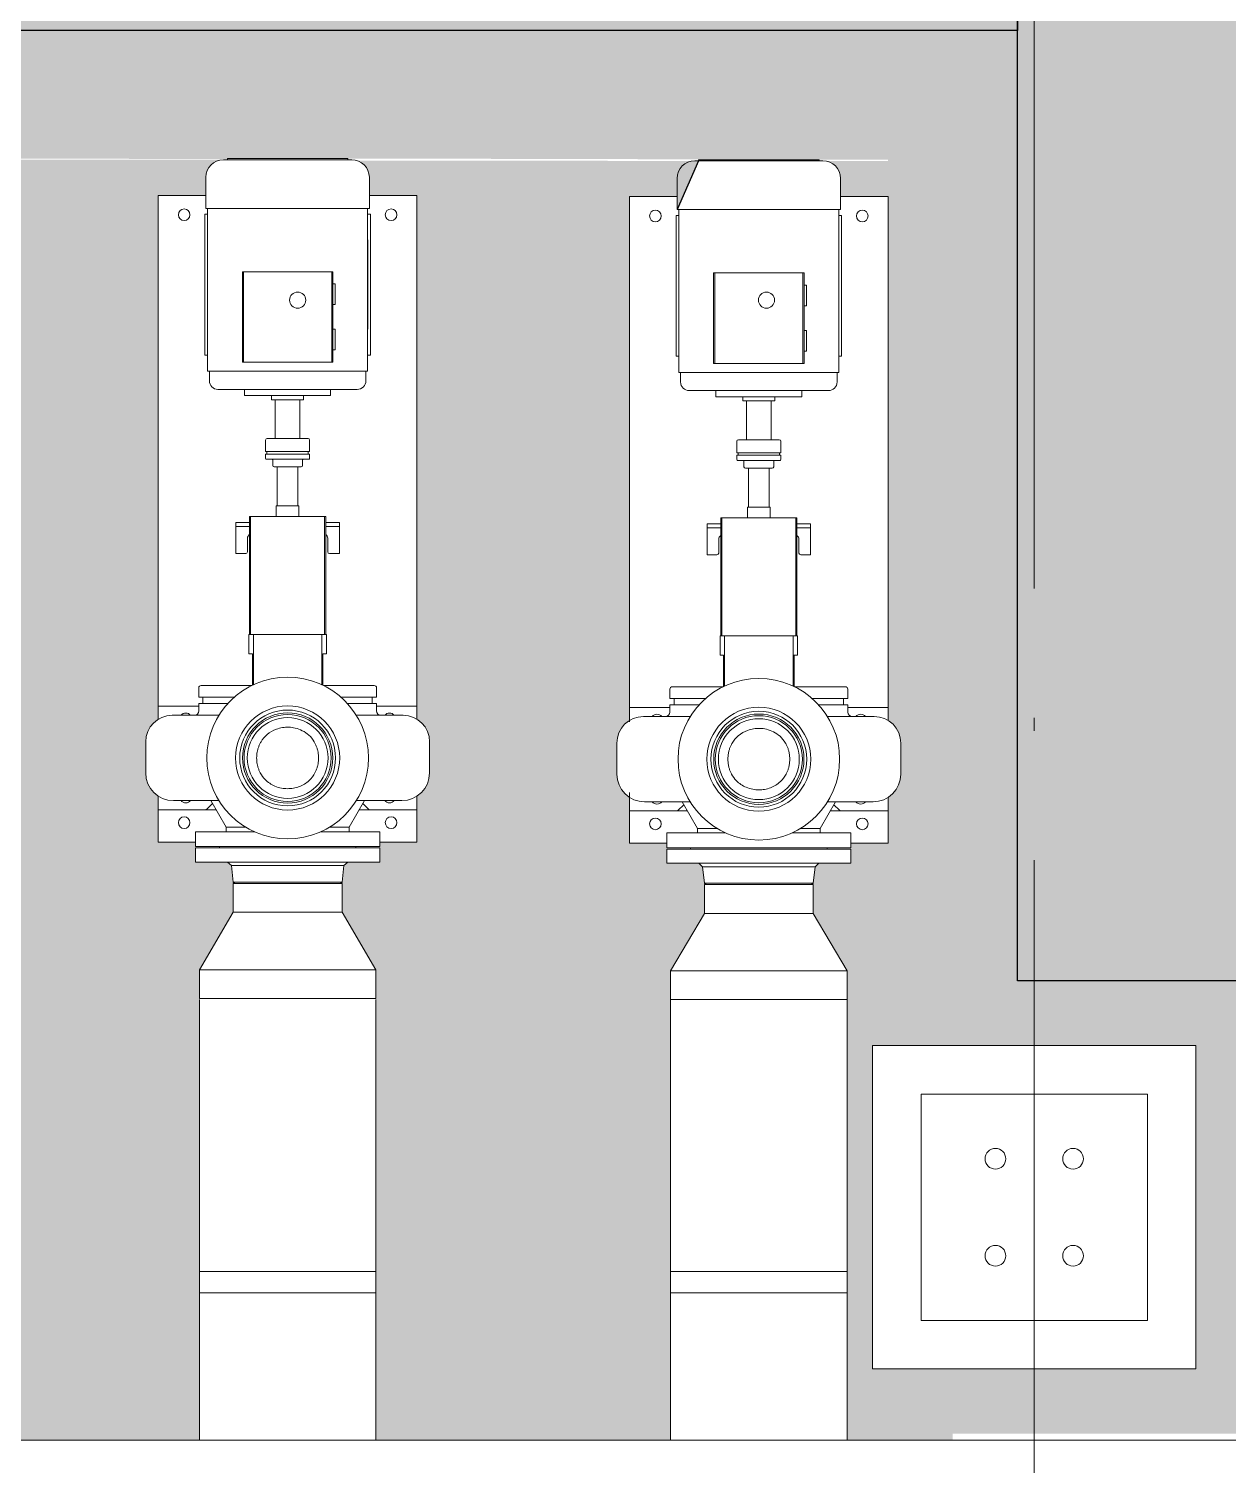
# Model space of a CAD drawing. Extents: x -965262 to 1142518, y -357520 to 71675.
# Drawn here: x -855621 to -853766, y -102388 to -100166 of the extents above; entities that cross this region are included whole.
import ezdxf

# ---------------------------------------------------------------- set-up
doc = ezdxf.new("R2010")
doc.units = 0
doc.header["$LTSCALE"] = 10
doc.linetypes.add('DOTE', pattern=[2.42, 2, -0.2, 0.02, -0.2])
doc.layers.get('0').update_dxf_attribs({"linetype": 'CONTINUOUS', "lineweight": 30})
doc.layers.add('DOTE', color=7, linetype='DOTE', lineweight=9)
doc.layers.add('Оборудование', color=7, linetype='CONTINUOUS', lineweight=30)

msp = doc.modelspace()

# ---------------------------------------------------------------- hatches: boundary and pattern name
at = {"lineweight": 30, "true_color": 0xed450c}
h = msp.add_hatch(color=20, dxfattribs=at)
h.dxf.hatch_style = 1
h.paths.add_polyline_path([(-853716.2, -101638.9), (-854066.2, -101638.9), (-854066.2, -101738.9), (-853816.2, -101738.9), (-853816.2, -102238.9), (-853816.2, -102338.9), (-853716.2, -102338.9)], flags=17)
h.paths.add_polyline_path([(-853816.2, -102238.9), (-854066.2, -102238.9), (-854066.2, -102338.9), (-853816.2, -102338.9)], flags=16)
h.paths.add_polyline_path([(-854066.2, -90178.9), (-857076.2, -90178.9), (-857076.2, -92788.9), (-856976.2, -92788.9), (-856976.2, -90278.9), (-854066.2, -90278.9)])
h.paths.add_polyline_path([(-853716.2, -95638.9), (-854066.2, -95638.9), (-854066.2, -95738.9), (-853816.2, -95738.9), (-853816.2, -96238.9), (-854066.2, -96238.9), (-854066.2, -96338.9), (-853716.2, -96338.9)], flags=17)
h.paths.add_polyline_path([(-854066.2, -95638.9), (-854416.2, -95638.9), (-854416.2, -96338.9), (-854066.2, -96338.9), (-854066.2, -96238.9), (-854316.2, -96238.9), (-854316.2, -95738.9), (-854066.2, -95738.9)])
h.paths.add_polyline_path([(-851186.2, -102338.9), (-851186.2, -103998.9), (-851086.2, -103998.9), (-851086.2, -102238.9), (-851356.2, -102238.9), (-851356.2, -101738.9), (-851086.2, -101738.9), (-851086.2, -96238.9), (-851356.2, -96238.9), (-851356.2, -95738.9), (-851086.2, -95738.9), (-851086.2, -90178.9), (-854066.2, -90178.9), (-854066.2, -90278.9), (-851186.2, -90278.9), (-851186.2, -95638.9), (-851456.2, -95638.9), (-851456.2, -96338.9), (-851186.2, -96338.9), (-851186.2, -101638.9), (-851456.2, -101638.9), (-851456.2, -102338.9)])
h.paths.add_polyline_path([(-854192.1, -101638.9), (-854192.1, -101738.9), (-854066.2, -101738.9), (-854066.2, -101638.9)])
h.paths.add_polyline_path([(-854192.1, -102238.9), (-854192.1, -102338.9), (-854066.2, -102338.9), (-854066.2, -102238.9)])
at = {"lineweight": 30, "true_color": 0x1b8828}
h = msp.add_hatch(color=106, dxfattribs=at)
h.dxf.hatch_style = 1
h.paths.add_polyline_path([(-851186.2, -96338.9), (-854092.1, -96338.9), (-854092.1, -101638.9), (-851186.2, -101638.9)])
h.paths.add_polyline_path([(-851456.2, -101638.9), (-853716.2, -101638.9), (-853716.2, -102338.9), (-851456.2, -102338.9)])
h.paths.add_polyline_path([(-851186.2, -102348.9), (-852026.2, -102348.9), (-852026.2, -103998.9), (-851186.2, -103998.9)])
h.paths.add_polyline_path([(-854092.1, -99946.8), (-854416.2, -99946.8), (-856976.2, -99946.8), (-856976.2, -100169), (-854092.1, -100169)])
h.paths.add_polyline_path([(-854416.2, -96338.9), (-854416.2, -95803.6), (-854702.3, -95803.6), (-854702.3, -99946.8), (-854416.2, -99946.8)])
h.paths.add_polyline_path([(-854092.1, -96338.9), (-854416.2, -96338.9), (-854416.2, -99946.8), (-854092.1, -99946.8)])
h.paths.add_polyline_path([(-854416.2, -95638.9), (-856676.2, -95638.9), (-856676.2, -95803.6), (-854416.2, -95803.6)])
h.paths.add_polyline_path([(-851456.2, -95638.9), (-853716.2, -95638.9), (-853716.2, -96338.9), (-851456.2, -96338.9)])
h.paths.add_polyline_path([(-851359.8, -95044.8), (-853459.8, -95044.8), (-853459.8, -95638.9), (-851456.2, -95638.9), (-851359.8, -95638.9)])
h.paths.add_polyline_path([(-851186.2, -90278.9), (-851359.8, -90278.9), (-851359.8, -95638.9), (-851186.2, -95638.9)])
at = {"lineweight": 30, "true_color": 0xed450c}
h = msp.add_hatch(color=20, dxfattribs=at)
h.dxf.hatch_style = 1
h.paths.add_polyline_path([(-854092.1, -100169), (-856787.3, -100169), (-856787.3, -100269), (-854192.1, -100269), (-854192.1, -101638.9), (-854092.1, -101638.9)])
at = {"lineweight": 30, "true_color": 0x1b8828}
h = msp.add_hatch(color=106, dxfattribs=at)
h.dxf.hatch_style = 1
h.paths.add_polyline_path([(-854192.1, -100269), (-856787.3, -100269), (-856787.3, -100369), (-856042.6, -100369), (-856042.6, -100367.1), (-855949.5, -100367.1), (-855856.4, -100367.1), (-855313.9, -100367.8), (-855313.9, -100367.1), (-855220.8, -100367.1), (-855127.7, -100367.1), (-854292.1, -100369), (-854292.1, -101236, -0.26035), (-854272.6, -101271), (-854272.6, -101319.1, -0.253713), (-854292.1, -101355), (-854292.1, -101638.9), (-854192.1, -101638.9)])
h.paths.add_polyline_path([(-856787.3, -100269), (-856976.2, -100269), (-856976.2, -100369), (-856787.3, -100369)])
h = msp.add_hatch(color=106, dxfattribs=at)
h.dxf.hatch_style = 1
h.paths.add_polyline_path([(-856149.5, -100424.1), (-856075.8, -100424.1), (-856075.8, -100396.1, -0.414215), (-856048.6, -100369), (-856787.3, -100369), (-856787.3, -101638.9), (-856676.2, -101638.9), (-856676.2, -102338.9), (-856976.2, -102338.9), (-856976.2, -102348.9), (-856086, -102348.9), (-856086, -102119.3), (-856086, -102119.3), (-856086, -102119.3), (-856086, -101665.9), (-856086, -101621.5), (-856033.6, -101532.6), (-856033.6, -101486.1), (-856036.4, -101460.6), (-856042.5, -101455.1), (-856092, -101455.1), (-856092, -101433.1), (-856092, -101424.1), (-856149.5, -101424.1), (-856149.5, -101374.1), (-856149.5, -101353.2, -0.253709), (-856169, -101317.2), (-856169, -101269.1, -0.260354), (-856149.5, -101234.2), (-856149.5, -101214.1)])
h.paths.add_polyline_path([(-856787.3, -100369), (-856976.2, -100369), (-856976.2, -101638.9), (-856787.3, -101638.9)], flags=17)
h.paths.add_polyline_path([(-855420.8, -100424.1), (-855347.1, -100424.1), (-855347.1, -100396.1, -0.414215), (-855320, -100369), (-855850.3, -100369, -0.414212), (-855823.1, -100396.1), (-855823.1, -100424.1), (-855749.5, -100424.1), (-855749.5, -101214.1), (-855749.5, -101234.2, -0.260354), (-855730, -101269.1), (-855730, -101317.2, -0.253709), (-855749.5, -101353.2), (-855749.5, -101374.1), (-855749.5, -101424.1), (-855807, -101424.1), (-855807, -101431.1), (-855807, -101455.1), (-855856.5, -101455.1), (-855862.6, -101460.6), (-855865.3, -101486.1), (-855865.3, -101532.6), (-855813, -101621.5), (-855813, -101665.9), (-855813, -102086.5), (-855813, -102119.3), (-855813, -102348.9), (-855357.3, -102348.9), (-855357.3, -102121.1), (-855357.3, -102121.1), (-855357.3, -102121.1), (-855357.3, -101667.8), (-855357.3, -101621.5), (-855304.9, -101532.6), (-855304.9, -101486.1), (-855307.7, -101460.6), (-855313.8, -101455.1), (-855363.3, -101455.1), (-855363.3, -101433.1), (-855363.3, -101424.1), (-855420.8, -101424.1), (-855420.8, -101374.1), (-855420.8, -101353.2, -0.253707), (-855440.3, -101317.2), (-855440.3, -101269.1, -0.260357), (-855420.8, -101234.2), (-855420.8, -101214.1)])
h = msp.add_hatch(color=106, dxfattribs=at)
h.dxf.hatch_style = 1
h.paths.add_polyline_path([(-854692.1, -100426), (-854618.5, -100426), (-854618.5, -100446), (-854585.2, -100370.8), (-854591.3, -100370.8), (-855113, -100370.4, -0.322155), (-855094.4, -100396.1), (-855094.4, -100424.1), (-855020.8, -100424.1), (-855020.8, -101214.1), (-855020.8, -101234.2, -0.260354), (-855001.3, -101269.1), (-855001.3, -101317.2, -0.253711), (-855020.8, -101353.2), (-855020.8, -101374.1), (-855020.8, -101424.1), (-855078.3, -101424.1), (-855078.3, -101431.1), (-855078.3, -101455.1), (-855127.8, -101455.1), (-855133.9, -101460.6), (-855136.6, -101486.1), (-855136.6, -101532.6), (-855084.3, -101621.5), (-855084.3, -101665.9), (-855084.3, -102088.4), (-855084.3, -102121.1), (-855084.3, -102348.9), (-854628.6, -102348.9), (-854628.6, -102121.1), (-854628.6, -102121.1), (-854628.6, -102121.1), (-854628.6, -101667.8), (-854628.6, -101623.3), (-854576.3, -101534.4), (-854576.3, -101487.9), (-854579, -101462.4), (-854585.1, -101457), (-854634.6, -101457), (-854634.6, -101435), (-854634.6, -101426), (-854692.1, -101426), (-854692.1, -101376), (-854692.1, -101355, -0.253707), (-854711.6, -101319.1), (-854711.6, -101271, -0.260354), (-854692.1, -101236), (-854692.1, -101216)])
h = msp.add_hatch(color=106, dxfattribs=at)
h.dxf.hatch_style = 1
h.paths.add_polyline_path([(-854292.1, -100370.8), (-854392.9, -100370.8, -0.414214), (-854365.8, -100397.9), (-854365.8, -100426), (-854292.1, -100426)])
h = msp.add_hatch(color=106, dxfattribs=at)
h.dxf.hatch_style = 1
h.paths.add_polyline_path([(-854292.1, -101426), (-854349.6, -101426), (-854349.6, -101457), (-854399.1, -101457), (-854405.2, -101462.4), (-854408, -101490), (-854408, -101534.4), (-854355.6, -101623.3), (-854355.6, -102348.9), (-854192.1, -102348.9), (-854192.1, -102238.9), (-854316.2, -102238.9), (-854316.2, -101738.9), (-854192.1, -101738.9), (-854192.1, -101638.9), (-854292.1, -101638.9)])

# ---------------------------------------------------------------- linework, layer by layer
at = {"color": 6, "lineweight": 30}
msp.add_line((-854585.2, -100370.8, -2902.6), (-854618.5, -100446, -2902.6), dxfattribs=at)
at = {"lineweight": 15}
for p, q in [((-854316.2, -101738.9, -1451.3), (-853816.2, -101738.9)), ((-854316.2, -101738.9, -1451.3), (-854316.2, -102238.9)), ((-853816.2, -101738.9), (-853816.2, -102238.9)), ((-854241.2, -102163.9, -1451.3), (-854241.2, -101813.9, -1451.3)), ((-854241.2, -101813.9, -1451.3), (-853891.2, -101813.9, -1451.3)), ((-853891.2, -101813.9, -1451.3), (-853891.2, -102163.9, -1451.3)), ((-853891.2, -102163.9, -1451.3), (-854241.2, -102163.9, -1451.3)), ((-854316.2, -102238.9), (-853816.2, -102238.9))]:
    msp.add_line(p, q, dxfattribs=at)
at = {"lineweight": 0, "extrusion": (0, 0, -1)}
msp.add_line((-857026.2, -102348.9, -1451.3), (-852026.2, -102348.9, -1451.3), dxfattribs=at)
at = {"color": 6, "lineweight": 30, "elevation": -2902.6}
for points in [[(-854092.1, -96338.9), (-851186.2, -96338.9), (-851186.2, -101638.9), (-854092.1, -101638.9)], [(-856976.2, -99946.8), (-854092.1, -99946.8), (-854092.1, -100169), (-856976.2, -100169)]]:
    msp.add_lwpolyline(points, close=True, dxfattribs=at)
at = {"lineweight": 15}
for centre in [(-854126.2, -101913.9, -1451.3), (-854006.2, -101913.9, -1451.3), (-854126.2, -102063.9, -1451.3), (-854006.2, -102063.9, -1451.3)]:
    msp.add_circle(centre, 16, dxfattribs=at)
at = {"layer": 'DOTE', "ltscale": 100, "extrusion": (0, -1, 0)}
msp.add_line((-854066.2, -89352.1, -1451.3), (-854066.2, -108434.5, -1451.3), dxfattribs=at)
at = {"layer": 'Оборудование', "linetype": 'Continuous', "lineweight": 0}
for p, q in [((-855220.8, -100369, -2902.6), (-855320, -100369, -2902.6)), ((-855220.8, -100367.1, -2902.6), (-855313.9, -100367.1, -2902.6)), ((-855313.9, -100367.1, -2902.6), (-855313.9, -100369, -2902.6)), ((-855127.7, -100367.1, -2902.6), (-855220.8, -100367.1, -2902.6)), ((-855121.6, -100369, -2902.6), (-855220.8, -100369, -2902.6)), ((-855127.7, -100367.1, -2902.6), (-855127.7, -100369, -2902.6)), ((-854492.1, -100370.8, -2902.6), (-854591.3, -100370.8, -2902.6)), ((-854492.1, -100369, -2902.6), (-854585.2, -100369, -2902.6)), ((-854585.2, -100369, -2902.6), (-854585.2, -100370.8, -2902.6)), ((-854399, -100369, -2902.6), (-854492.1, -100369, -2902.6)), ((-854392.9, -100370.8, -2902.6), (-854492.1, -100370.8, -2902.6)), ((-854399, -100369, -2902.6), (-854399, -100370.8, -2902.6)), ((-855347.1, -100396.1, -2902.6), (-855347.1, -100444.2, -2902.6)), ((-855094.4, -100396.1, -2902.6), (-855094.4, -100444.2, -2902.6)), ((-854618.5, -100397.9, -2902.6), (-854618.5, -100446, -2902.6)), ((-854365.8, -100397.9, -2902.6), (-854365.8, -100446, -2902.6)), ((-855420.8, -101214.1, -2902.6), (-855420.8, -100424.1, -2902.6)), ((-855347.1, -100424.1, -2902.6), (-855420.8, -100424.1, -2902.6)), ((-855020.8, -100424.1, -2902.6), (-855094.4, -100424.1, -2902.6)), ((-855020.8, -101214.1, -2902.6), (-855020.8, -100424.1, -2902.6)), ((-854692.1, -101216, -2902.6), (-854692.1, -100426, -2902.6)), ((-854618.5, -100426, -2902.6), (-854692.1, -100426, -2902.6)), ((-854292.1, -100426, -2902.6), (-854365.8, -100426, -2902.6)), ((-854292.1, -101216, -2902.6), (-854292.1, -100426, -2902.6)), ((-855220.8, -100444.2, -2902.6), (-855347.1, -100444.2, -2902.6)), ((-855344.5, -100444.2, -2902.6), (-855344.5, -100696.1, -2902.6)), ((-855094.4, -100444.2, -2902.6), (-855220.8, -100444.2, -2902.6)), ((-855097.1, -100444.2, -2902.6), (-855097.1, -100696.1, -2902.6)), ((-854492.1, -100446, -2902.6), (-854618.5, -100446, -2902.6)), ((-854615.8, -100446, -2902.6), (-854615.8, -100698, -2902.6)), ((-854365.8, -100446, -2902.6), (-854492.1, -100446, -2902.6)), ((-854368.4, -100446, -2902.6), (-854368.4, -100698, -2902.6)), ((-855348.8, -100453.1, -2902.6), (-855344.5, -100453.1, -2902.6)), ((-855348.8, -100453.1, -2902.6), (-855348.8, -100671.1, -2902.6)), ((-855097.1, -100453.1, -2902.6), (-855092.8, -100453.1, -2902.6)), ((-855092.8, -100453.1, -2902.6), (-855092.8, -100671.1, -2902.6)), ((-854620.1, -100455, -2902.6), (-854615.8, -100455, -2902.6)), ((-854620.1, -100455, -2902.6), (-854620.1, -100673, -2902.6)), ((-854368.4, -100455, -2902.6), (-854364.1, -100455, -2902.6)), ((-854364.1, -100455, -2902.6), (-854364.1, -100673, -2902.6)), ((-855344.6, -100493.1, -2902.6), (-855344.6, -100631.1, -2902.6)), ((-855344.6, -100493.1, -2902.6), (-855344.5, -100493.1, -2902.6)), ((-855097.1, -100493.1, -2902.6), (-855097, -100493.1, -2902.6)), ((-855097, -100493.1, -2902.6), (-855097, -100631.1, -2902.6)), ((-854615.9, -100495, -2902.6), (-854615.9, -100633, -2902.6)), ((-854615.9, -100495, -2902.6), (-854615.8, -100495, -2902.6)), ((-854368.4, -100495, -2902.6), (-854368.3, -100495, -2902.6)), ((-854368.3, -100495, -2902.6), (-854368.3, -100633, -2902.6)), ((-855290.8, -100542.1, -2902.6), (-855290.8, -100682.1, -2902.6)), ((-855290.8, -100542.1, -2902.6), (-855289, -100542.1, -2902.6)), ((-855289, -100542.1, -2902.6), (-855289, -100682.1, -2902.6)), ((-855289, -100542.1, -2902.6), (-855152.6, -100542.1, -2902.6)), ((-855152.6, -100542.1, -2902.6), (-855152.6, -100682.1, -2902.6)), ((-855152.6, -100542.1, -2902.6), (-855150.8, -100542.1, -2902.6)), ((-855150.8, -100542.1, -2902.6), (-855150.8, -100682.1, -2902.6)), ((-855150.8, -100561.1, -2902.6), (-855147.2, -100561.1, -2902.6)), ((-855147.2, -100593.1, -2902.6), (-855147.2, -100561.1, -2902.6)), ((-854562.1, -100544, -2902.6), (-854562.1, -100684, -2902.6)), ((-854562.1, -100544, -2902.6), (-854560.3, -100544, -2902.6)), ((-854560.3, -100544, -2902.6), (-854560.3, -100684, -2902.6)), ((-854560.3, -100544, -2902.6), (-854423.9, -100544, -2902.6)), ((-854423.9, -100544, -2902.6), (-854423.9, -100684, -2902.6)), ((-854423.9, -100544, -2902.6), (-854422.1, -100544, -2902.6)), ((-854422.1, -100544, -2902.6), (-854422.1, -100684, -2902.6)), ((-854422.1, -100563, -2902.6), (-854418.5, -100563, -2902.6)), ((-854418.5, -100595, -2902.6), (-854418.5, -100563, -2902.6)), ((-855150.8, -100593.1, -2902.6), (-855147.2, -100593.1, -2902.6)), ((-854422.1, -100595, -2902.6), (-854418.5, -100595, -2902.6)), ((-855344.6, -100631.1, -2902.6), (-855344.5, -100631.1, -2902.6)), ((-855150.8, -100631.1, -2902.6), (-855147.2, -100631.1, -2902.6)), ((-855147.2, -100663.1, -2902.6), (-855147.2, -100631.1, -2902.6)), ((-855097.1, -100631.1, -2902.6), (-855097, -100631.1, -2902.6)), ((-854615.9, -100633, -2902.6), (-854615.8, -100633, -2902.6)), ((-854422.1, -100633, -2902.6), (-854418.5, -100633, -2902.6)), ((-854418.5, -100665, -2902.6), (-854418.5, -100633, -2902.6)), ((-854368.4, -100633, -2902.6), (-854368.3, -100633, -2902.6)), ((-855348.8, -100671.1, -2902.6), (-855344.5, -100671.1, -2902.6)), ((-855150.8, -100663.1, -2902.6), (-855147.2, -100663.1, -2902.6)), ((-855097.1, -100671.1, -2902.6), (-855092.8, -100671.1, -2902.6)), ((-854620.1, -100673, -2902.6), (-854615.8, -100673, -2902.6)), ((-854422.1, -100665, -2902.6), (-854418.5, -100665, -2902.6)), ((-854368.4, -100673, -2902.6), (-854364.1, -100673, -2902.6)), ((-855220.8, -100696.1, -2902.6), (-855344.5, -100696.1, -2902.6)), ((-855341.8, -100696.1, -2902.6), (-855341.8, -100710.8, -2902.6)), ((-855290.8, -100682.1, -2902.6), (-855289, -100682.1, -2902.6)), ((-855289, -100682.1, -2902.6), (-855152.6, -100682.1, -2902.6)), ((-855097.1, -100696.1, -2902.6), (-855220.8, -100696.1, -2902.6)), ((-855152.6, -100682.1, -2902.6), (-855150.8, -100682.1, -2902.6)), ((-855099.8, -100696.1, -2902.6), (-855099.8, -100710.8, -2902.6)), ((-854562.1, -100684, -2902.6), (-854560.3, -100684, -2902.6)), ((-854560.3, -100684, -2902.6), (-854423.9, -100684, -2902.6)), ((-854423.9, -100684, -2902.6), (-854422.1, -100684, -2902.6)), ((-854492.1, -100698, -2902.6), (-854615.8, -100698, -2902.6)), ((-854613.1, -100698, -2902.6), (-854613.1, -100712.7, -2902.6)), ((-854368.4, -100698, -2902.6), (-854492.1, -100698, -2902.6)), ((-854371.1, -100698, -2902.6), (-854371.1, -100712.7, -2902.6)), ((-855220.8, -100724.1, -2902.6), (-855328.5, -100724.1, -2902.6)), ((-855287.3, -100724.1, -2902.6), (-855287.3, -100733.7, -2902.6)), ((-855220.8, -100733.7, -2902.6), (-855287.3, -100733.7, -2902.6)), ((-855245.5, -100733.7, -2902.6), (-855245.5, -100740.1, -2902.6)), ((-855220.8, -100740.1, -2902.6), (-855245.5, -100740.1, -2902.6)), ((-855239.8, -100740.1, -2902.6), (-855239.8, -100800.1, -2902.6)), ((-855113.1, -100724.1, -2902.6), (-855220.8, -100724.1, -2902.6)), ((-855154.3, -100733.7, -2902.6), (-855220.8, -100733.7, -2902.6)), ((-855196.1, -100740.1, -2902.6), (-855220.8, -100740.1, -2902.6)), ((-855201.8, -100740.1, -2902.6), (-855201.8, -100800.1, -2902.6)), ((-855196.1, -100733.7, -2902.6), (-855196.1, -100740.1, -2902.6)), ((-855154.3, -100724.1, -2902.6), (-855154.3, -100733.7, -2902.6)), ((-854492.1, -100726, -2902.6), (-854599.8, -100726, -2902.6)), ((-854558.6, -100726, -2902.6), (-854558.6, -100735.6, -2902.6)), ((-854492.1, -100735.6, -2902.6), (-854558.6, -100735.6, -2902.6)), ((-854516.8, -100735.6, -2902.6), (-854516.8, -100742, -2902.6)), ((-854384.4, -100726, -2902.6), (-854492.1, -100726, -2902.6)), ((-854425.6, -100735.6, -2902.6), (-854492.1, -100735.6, -2902.6)), ((-854467.4, -100735.6, -2902.6), (-854467.4, -100742, -2902.6)), ((-854425.6, -100726, -2902.6), (-854425.6, -100735.6, -2902.6)), ((-854492.1, -100742, -2902.6), (-854516.8, -100742, -2902.6)), ((-854511.1, -100742, -2902.6), (-854511.1, -100802, -2902.6)), ((-854467.4, -100742, -2902.6), (-854492.1, -100742, -2902.6)), ((-854473.1, -100742, -2902.6), (-854473.1, -100802, -2902.6)), ((-855254.8, -100802.4, -2902.6), (-855254.8, -100820.1, -2902.6)), ((-855220.8, -100800.1, -2902.6), (-855252.5, -100800.1, -2902.6)), ((-855189.1, -100800.1, -2902.6), (-855220.8, -100800.1, -2902.6)), ((-855186.8, -100802.4, -2902.6), (-855186.8, -100820.1, -2902.6)), ((-854526.1, -100804.3, -2902.6), (-854526.1, -100822, -2902.6)), ((-854492.1, -100802, -2902.6), (-854523.8, -100802, -2902.6)), ((-854460.4, -100802, -2902.6), (-854492.1, -100802, -2902.6)), ((-854458.1, -100804.3, -2902.6), (-854458.1, -100822, -2902.6)), ((-855220.8, -100820.1, -2902.6), (-855254.8, -100820.1, -2902.6)), ((-855220.8, -100824.1, -2902.6), (-855254.8, -100824.1, -2902.6)), ((-855254.8, -100824.1, -2902.6), (-855254.8, -100831, -2902.6)), ((-855252.8, -100820.1, -2902.6), (-855252.8, -100824.1, -2902.6)), ((-855186.8, -100820.1, -2902.6), (-855220.8, -100820.1, -2902.6)), ((-855186.8, -100824.1, -2902.6), (-855220.8, -100824.1, -2902.6)), ((-855188.8, -100820.1, -2902.6), (-855188.8, -100824.1, -2902.6)), ((-855186.8, -100824.1, -2902.6), (-855186.8, -100831, -2902.6)), ((-854492.1, -100822, -2902.6), (-854526.1, -100822, -2902.6)), ((-854492.1, -100826, -2902.6), (-854526.1, -100826, -2902.6)), ((-854526.1, -100826, -2902.6), (-854526.1, -100832.8, -2902.6)), ((-854524.1, -100822, -2902.6), (-854524.1, -100826, -2902.6)), ((-854458.1, -100822, -2902.6), (-854492.1, -100822, -2902.6)), ((-854458.1, -100826, -2902.6), (-854492.1, -100826, -2902.6)), ((-854460.1, -100822, -2902.6), (-854460.1, -100826, -2902.6)), ((-854458.1, -100826, -2902.6), (-854458.1, -100832.8, -2902.6)), ((-855220.8, -100832.1, -2902.6), (-855253.6, -100832.1, -2902.6)), ((-855243.8, -100833.3, -2902.6), (-855243.8, -100841.8, -2902.6)), ((-855220.8, -100844.1, -2902.6), (-855241.5, -100844.1, -2902.6)), ((-855236.8, -100844.1, -2902.6), (-855236.8, -100904.1, -2902.6)), ((-855187.9, -100832.1, -2902.6), (-855220.8, -100832.1, -2902.6)), ((-855200.1, -100844.1, -2902.6), (-855220.8, -100844.1, -2902.6)), ((-855204.8, -100844.1, -2902.6), (-855204.8, -100904.1, -2902.6)), ((-855197.8, -100833.3, -2902.6), (-855197.8, -100841.8, -2902.6)), ((-854492.1, -100834, -2902.6), (-854525, -100834, -2902.6)), ((-854515.1, -100835.1, -2902.6), (-854515.1, -100843.7, -2902.6)), ((-854492.1, -100846, -2902.6), (-854512.8, -100846, -2902.6)), ((-854508.1, -100846, -2902.6), (-854508.1, -100906, -2902.6)), ((-854459.3, -100834, -2902.6), (-854492.1, -100834, -2902.6)), ((-854471.4, -100846, -2902.6), (-854492.1, -100846, -2902.6)), ((-854476.1, -100846, -2902.6), (-854476.1, -100906, -2902.6)), ((-854469.1, -100835.1, -2902.6), (-854469.1, -100843.7, -2902.6)), ((-855203.3, -100904.1, -2902.6), (-855238.3, -100904.1, -2902.6)), ((-855238.3, -100904.1, -2902.6), (-855238.3, -100920.6, -2902.6)), ((-855203.3, -100904.1, -2902.6), (-855203.3, -100920.6, -2902.6)), ((-854474.6, -100906, -2902.6), (-854509.6, -100906, -2902.6)), ((-854509.6, -100906, -2902.6), (-854509.6, -100922.5, -2902.6)), ((-854474.6, -100906, -2902.6), (-854474.6, -100922.5, -2902.6)), ((-855300.8, -100936.1, -2902.6), (-855300.8, -100930.1, -2902.6)), ((-855300.8, -100930.1, -2902.6), (-855279.8, -100930.1, -2902.6)), ((-855300.8, -100936.1, -2902.6), (-855300.8, -100940.1, -2902.6)), ((-855279.8, -100936.1, -2902.6), (-855300.8, -100936.1, -2902.6)), ((-855300.8, -100940.1, -2902.6), (-855300.8, -100978.1, -2902.6)), ((-855278, -100920.6, -2902.6), (-855279.8, -100920.6, -2902.6)), ((-855279.8, -101103.1, -2902.6), (-855279.8, -100920.6, -2902.6)), ((-855278, -101103.1, -2902.6), (-855278, -100920.6, -2902.6)), ((-855163.6, -100920.6, -2902.6), (-855278, -100920.6, -2902.6)), ((-855161.8, -100920.6, -2902.6), (-855163.6, -100920.6, -2902.6)), ((-855163.6, -101103.1, -2902.6), (-855163.6, -100920.6, -2902.6)), ((-855161.8, -101103.1, -2902.6), (-855161.8, -100920.6, -2902.6)), ((-855161.8, -100930.1, -2902.6), (-855140.8, -100930.1, -2902.6)), ((-855140.8, -100936.1, -2902.6), (-855161.8, -100936.1, -2902.6)), ((-855140.8, -100930.1, -2902.6), (-855140.8, -100936.1, -2902.6)), ((-855140.8, -100936.1, -2902.6), (-855140.8, -100940.1, -2902.6)), ((-855140.8, -100940.1, -2902.6), (-855140.8, -100978.1, -2902.6)), ((-854572.1, -100938, -2902.6), (-854572.1, -100932, -2902.6)), ((-854572.1, -100932, -2902.6), (-854551.1, -100932, -2902.6)), ((-854572.1, -100938, -2902.6), (-854572.1, -100942, -2902.6)), ((-854551.1, -100938, -2902.6), (-854572.1, -100938, -2902.6)), ((-854549.3, -100922.5, -2902.6), (-854551.1, -100922.5, -2902.6)), ((-854551.1, -101105, -2902.6), (-854551.1, -100922.5, -2902.6)), ((-854549.3, -101105, -2902.6), (-854549.3, -100922.5, -2902.6)), ((-854434.9, -100922.5, -2902.6), (-854549.3, -100922.5, -2902.6)), ((-854433.1, -100922.5, -2902.6), (-854434.9, -100922.5, -2902.6)), ((-854434.9, -101105, -2902.6), (-854434.9, -100922.5, -2902.6)), ((-854433.1, -101105, -2902.6), (-854433.1, -100922.5, -2902.6)), ((-854433.1, -100932, -2902.6), (-854412.1, -100932, -2902.6)), ((-854412.1, -100938, -2902.6), (-854433.1, -100938, -2902.6)), ((-854412.1, -100932, -2902.6), (-854412.1, -100938, -2902.6)), ((-854412.1, -100938, -2902.6), (-854412.1, -100942, -2902.6)), ((-855282.8, -100975.3, -2902.6), (-855282.8, -100954.1, -2902.6)), ((-855158.8, -100954.1, -2902.6), (-855158.8, -100975.3, -2902.6)), ((-854572.1, -100942, -2902.6), (-854572.1, -100980, -2902.6)), ((-854554.1, -100977.2, -2902.6), (-854554.1, -100956, -2902.6)), ((-854430.1, -100956, -2902.6), (-854430.1, -100977.2, -2902.6)), ((-854412.1, -100942, -2902.6), (-854412.1, -100980, -2902.6)), ((-855285.6, -100978.1, -2902.6), (-855300.8, -100978.1, -2902.6)), ((-855140.8, -100978.1, -2902.6), (-855156, -100978.1, -2902.6)), ((-854556.9, -100980, -2902.6), (-854572.1, -100980, -2902.6)), ((-854412.1, -100980, -2902.6), (-854427.3, -100980, -2902.6)), ((-855273.7, -101103.1, -2902.6), (-855280.8, -101103.1, -2902.6)), ((-855280.8, -101133.1, -2902.6), (-855280.8, -101103.1, -2902.6)), ((-855167.9, -101103.1, -2902.6), (-855273.7, -101103.1, -2902.6)), ((-855273.7, -101133.1, -2902.6), (-855273.7, -101103.1, -2902.6)), ((-855167.9, -101180.9, -2902.6), (-855167.9, -101103.1, -2902.6)), ((-855160.8, -101103.1, -2902.6), (-855167.9, -101103.1, -2902.6)), ((-855160.8, -101133.1, -2902.6), (-855160.8, -101103.1, -2902.6)), ((-854545, -101105, -2902.6), (-854552.1, -101105, -2902.6)), ((-854552.1, -101135, -2902.6), (-854552.1, -101105, -2902.6)), ((-854439.2, -101105, -2902.6), (-854545, -101105, -2902.6)), ((-854545, -101135, -2902.6), (-854545, -101105, -2902.6)), ((-854439.2, -101182.7, -2902.6), (-854439.2, -101105, -2902.6)), ((-854432.1, -101105, -2902.6), (-854439.2, -101105, -2902.6)), ((-854432.1, -101135, -2902.6), (-854432.1, -101105, -2902.6)), ((-855280.8, -101133.1, -2902.6), (-855275.1, -101133.1, -2902.6)), ((-855275.2, -101181.6, -2902.6), (-855275.2, -101133.1, -2902.6)), ((-855273.7, -101180.9, -2902.6), (-855273.7, -101133.1, -2902.6)), ((-855166.4, -101133.1, -2902.6), (-855160.8, -101133.1, -2902.6)), ((-855166.4, -101181.6, -2902.6), (-855166.4, -101133.1, -2902.6)), ((-854552.1, -101135, -2902.6), (-854546.5, -101135, -2902.6)), ((-854546.5, -101183.4, -2902.6), (-854546.5, -101135, -2902.6)), ((-854545, -101182.7, -2902.6), (-854545, -101135, -2902.6)), ((-854437.8, -101135, -2902.6), (-854432.1, -101135, -2902.6)), ((-854437.7, -101183.4, -2902.6), (-854437.7, -101135, -2902.6)), ((-855358.3, -101185.7, -2902.6), (-855358.3, -101200.1, -2902.6)), ((-855276.3, -101182.1, -2902.6), (-855354.7, -101182.1, -2902.6)), ((-855086.9, -101182.1, -2902.6), (-855165.3, -101182.1, -2902.6)), ((-855083.3, -101185.7, -2902.6), (-855083.3, -101200.1, -2902.6)), ((-854547.6, -101184, -2902.6), (-854626, -101184, -2902.6)), ((-854358.2, -101184, -2902.6), (-854436.6, -101184, -2902.6)), ((-855303.2, -101200.1, -2902.6), (-855358.3, -101200.1, -2902.6)), ((-855351.8, -101200.1, -2902.6), (-855351.8, -101210.1, -2902.6)), ((-855083.3, -101200.1, -2902.6), (-855138.4, -101200.1, -2902.6)), ((-855089.8, -101200.1, -2902.6), (-855089.8, -101210.1, -2902.6)), ((-854629.6, -101187.6, -2902.6), (-854629.6, -101202, -2902.6)), ((-854574.5, -101202, -2902.6), (-854629.6, -101202, -2902.6)), ((-854623.1, -101202, -2902.6), (-854623.1, -101212, -2902.6)), ((-854354.6, -101202, -2902.6), (-854409.7, -101202, -2902.6)), ((-854361.1, -101202, -2902.6), (-854361.1, -101212, -2902.6)), ((-854354.6, -101187.6, -2902.6), (-854354.6, -101202, -2902.6)), ((-855420.8, -101214.1, -2902.6), (-855420.8, -101234.2, -2902.6)), ((-855420.8, -101214.1, -2902.6), (-855358.3, -101214.1, -2902.6)), ((-855326.9, -101228.1, -2902.6), (-855399.3, -101228.1, -2902.6)), ((-855313.4, -101210.1, -2902.6), (-855358.3, -101210.1, -2902.6)), ((-855358.3, -101210.1, -2902.6), (-855358.3, -101221.3, -2902.6)), ((-855083.3, -101210.1, -2902.6), (-855128.2, -101210.1, -2902.6)), ((-855042.3, -101228.1, -2902.6), (-855114.6, -101228.1, -2902.6)), ((-855083.3, -101210.1, -2902.6), (-855083.3, -101221.3, -2902.6)), ((-855083.3, -101214.1, -2902.6), (-855020.8, -101214.1, -2902.6)), ((-855020.8, -101214.1, -2902.6), (-855020.8, -101234.2, -2902.6)), ((-854692.1, -101216, -2902.6), (-854692.1, -101238.2, -2902.6)), ((-854692.1, -101216, -2902.6), (-854629.6, -101216, -2902.6)), ((-854598.3, -101230, -2902.6), (-854670.6, -101230, -2902.6)), ((-854584.7, -101212, -2902.6), (-854629.6, -101212, -2902.6)), ((-854629.6, -101212, -2902.6), (-854629.6, -101223.1, -2902.6)), ((-854354.6, -101212, -2902.6), (-854399.5, -101212, -2902.6)), ((-854313.6, -101230, -2902.6), (-854385.9, -101230, -2902.6)), ((-854354.6, -101212, -2902.6), (-854354.6, -101223.1, -2902.6)), ((-854354.6, -101216, -2902.6), (-854292.1, -101216, -2902.6)), ((-854292.1, -101216, -2902.6), (-854292.1, -101236, -2902.6)), ((-855440.3, -101269.1, -2902.6), (-855440.3, -101317.2, -2902.6)), ((-855001.3, -101269.1, -2902.6), (-855001.3, -101317.2, -2902.6)), ((-854711.6, -101271, -2902.6), (-854711.6, -101319.1, -2902.6)), ((-854272.6, -101271, -2902.6), (-854272.6, -101319.1, -2902.6)), ((-855420.8, -101353.2, -2902.6), (-855420.8, -101374.1, -2902.6)), ((-855326.9, -101360.1, -2902.6), (-855397.4, -101360.1, -2902.6)), ((-855315.8, -101401.1, -2902.6), (-855339.5, -101360.1, -2902.6)), ((-855125.8, -101401.1, -2902.6), (-855102.1, -101360.1, -2902.6)), ((-855044.2, -101360.1, -2902.6), (-855114.6, -101360.1, -2902.6)), ((-855020.8, -101353.2, -2902.6), (-855020.8, -101374.1, -2902.6)), ((-854692.1, -101347.5, -2902.6), (-854692.1, -101376, -2902.6)), ((-854598.3, -101362, -2902.6), (-854668.7, -101362, -2902.6)), ((-854587.1, -101403, -2902.6), (-854610.8, -101362, -2902.6)), ((-854397.1, -101403, -2902.6), (-854373.4, -101362, -2902.6)), ((-854315.5, -101362, -2902.6), (-854385.9, -101362, -2902.6)), ((-854292.1, -101355, -2902.6), (-854292.1, -101376, -2902.6)), ((-855420.8, -101424.1, -2902.6), (-855420.8, -101374.1, -2902.6)), ((-855420.8, -101374.1, -2902.6), (-855349.9, -101374.1, -2902.6)), ((-855349.9, -101374.1, -2902.6), (-855348.4, -101374.1, -2902.6)), ((-855331.4, -101374.1, -2902.6), (-855348.4, -101374.1, -2902.6)), ((-855345.4, -101372.9, -2902.6), (-855336.9, -101364.7, -2902.6)), ((-855093.2, -101374.1, -2902.6), (-855110.2, -101374.1, -2902.6)), ((-855104.7, -101364.7, -2902.6), (-855096.2, -101372.9, -2902.6)), ((-855093.2, -101374.1, -2902.6), (-855091.7, -101374.1, -2902.6)), ((-855091.7, -101374.1, -2902.6), (-855020.8, -101374.1, -2902.6)), ((-855020.8, -101424.1, -2902.6), (-855020.8, -101374.1, -2902.6)), ((-854692.1, -101426, -2902.6), (-854692.1, -101376, -2902.6)), ((-854692.1, -101376, -2902.6), (-854621.2, -101376, -2902.6)), ((-854621.2, -101376, -2902.6), (-854619.7, -101376, -2902.6)), ((-854602.7, -101376, -2902.6), (-854619.7, -101376, -2902.6)), ((-854616.7, -101374.7, -2902.6), (-854608.2, -101366.5, -2902.6)), ((-854364.5, -101376, -2902.6), (-854381.5, -101376, -2902.6)), ((-854376, -101366.5, -2902.6), (-854367.5, -101374.7, -2902.6)), ((-854364.5, -101376, -2902.6), (-854363, -101376, -2902.6)), ((-854363, -101376, -2902.6), (-854292.1, -101376, -2902.6)), ((-854292.1, -101426, -2902.6), (-854292.1, -101376, -2902.6)), ((-855285.4, -101401.1, -2902.6), (-855315.8, -101401.1, -2902.6)), ((-855315.8, -101401.1, -2902.6), (-855315.8, -101408.1, -2902.6)), ((-855125.8, -101401.1, -2902.6), (-855156.2, -101401.1, -2902.6)), ((-855125.8, -101401.1, -2902.6), (-855125.8, -101408.1, -2902.6)), ((-854556.7, -101403, -2902.6), (-854587.1, -101403, -2902.6)), ((-854587.1, -101403, -2902.6), (-854587.1, -101410, -2902.6)), ((-854397.1, -101403, -2902.6), (-854427.5, -101403, -2902.6)), ((-854397.1, -101403, -2902.6), (-854397.1, -101410, -2902.6)), ((-855420.8, -101424.1, -2902.6), (-855363.3, -101424.1, -2902.6)), ((-855272.1, -101408.1, -2902.6), (-855363.3, -101408.1, -2902.6)), ((-855363.3, -101408.1, -2902.6), (-855363.3, -101431.1, -2902.6)), ((-855078.3, -101408.1, -2902.6), (-855169.5, -101408.1, -2902.6)), ((-855078.3, -101408.1, -2902.6), (-855078.3, -101431.1, -2902.6)), ((-855078.3, -101424.1, -2902.6), (-855020.8, -101424.1, -2902.6)), ((-854692.1, -101426, -2902.6), (-854634.6, -101426, -2902.6)), ((-854543.4, -101410, -2902.6), (-854634.6, -101410, -2902.6)), ((-854634.6, -101410, -2902.6), (-854634.6, -101433, -2902.6)), ((-854349.6, -101410, -2902.6), (-854440.8, -101410, -2902.6)), ((-854349.6, -101410, -2902.6), (-854349.6, -101433, -2902.6)), ((-854349.6, -101426, -2902.6), (-854292.1, -101426, -2902.6)), ((-855363.3, -101431.1, -2902.6), (-855078.3, -101431.1, -2902.6)), ((-855220.8, -101433.1, -2902.6), (-855363.3, -101433.1, -2902.6)), ((-855363.3, -101433.1, -2902.6), (-855363.3, -101455.1, -2902.6)), ((-855326.3, -101431.1, -2902.6), (-855326.3, -101433.1, -2902.6)), ((-855078.3, -101433.1, -2902.6), (-855220.8, -101433.1, -2902.6)), ((-855115.3, -101431.1, -2902.6), (-855115.3, -101433.1, -2902.6)), ((-855078.3, -101433.1, -2902.6), (-855078.3, -101455.1, -2902.6)), ((-854634.6, -101433, -2902.6), (-854349.6, -101433, -2902.6)), ((-854492.1, -101435, -2902.6), (-854634.6, -101435, -2902.6)), ((-854634.6, -101435, -2902.6), (-854634.6, -101457, -2902.6)), ((-854597.6, -101433, -2902.6), (-854597.6, -101435, -2902.6)), ((-854349.6, -101435, -2902.6), (-854492.1, -101435, -2902.6)), ((-854386.6, -101433, -2902.6), (-854386.6, -101435, -2902.6)), ((-854349.6, -101435, -2902.6), (-854349.6, -101457, -2902.6)), ((-855220.8, -101455.1, -2902.6), (-855363.3, -101455.1, -2902.6)), ((-855307.7, -101460.6, -2902.6), (-855313.8, -101455.1, -2902.6)), ((-855220.8, -101460.6, -2902.6), (-855307.7, -101460.6, -2902.6)), ((-855304.9, -101486.1, -2902.6), (-855307.7, -101460.6, -2902.6)), ((-855078.3, -101455.1, -2902.6), (-855220.8, -101455.1, -2902.6)), ((-855133.9, -101460.6, -2902.6), (-855220.8, -101460.6, -2902.6)), ((-855136.6, -101486.1, -2902.6), (-855133.9, -101460.6, -2902.6)), ((-855133.9, -101460.6, -2902.6), (-855127.8, -101455.1, -2902.6)), ((-854492.1, -101457, -2902.6), (-854634.6, -101457, -2902.6)), ((-854579, -101462.4, -2902.6), (-854585.1, -101457, -2902.6)), ((-854492.1, -101462.4, -2902.6), (-854579, -101462.4, -2902.6)), ((-854576.3, -101487.9, -2902.6), (-854579, -101462.4, -2902.6)), ((-854349.6, -101457, -2902.6), (-854492.1, -101457, -2902.6)), ((-854405.2, -101462.4, -2902.6), (-854492.1, -101462.4, -2902.6)), ((-854408, -101487.9, -2902.6), (-854405.2, -101462.4, -2902.6)), ((-854405.2, -101462.4, -2902.6), (-854399.1, -101457, -2902.6)), ((-855220.8, -101486.1, -2902.6), (-855304.9, -101486.1, -2902.6)), ((-855302.3, -101488.1, -2902.6), (-855304.9, -101486.1, -2902.6)), ((-855136.6, -101488.1, -2902.6), (-855304.9, -101488.1, -2902.6)), ((-855304.9, -101488.1, -2902.6), (-855304.9, -101532.6, -2902.6)), ((-855136.6, -101486.1, -2902.6), (-855220.8, -101486.1, -2902.6)), ((-855139.2, -101488.1, -2902.6), (-855136.6, -101486.1, -2902.6)), ((-855136.6, -101488.1, -2902.6), (-855136.6, -101532.6, -2902.6)), ((-854492.1, -101487.9, -2902.6), (-854576.3, -101487.9, -2902.6)), ((-854573.7, -101490, -2902.6), (-854576.3, -101487.9, -2902.6)), ((-854408, -101490, -2902.6), (-854576.3, -101490, -2902.6)), ((-854576.3, -101490, -2902.6), (-854576.3, -101534.4, -2902.6)), ((-854408, -101487.9, -2902.6), (-854492.1, -101487.9, -2902.6)), ((-854410.6, -101490, -2902.6), (-854408, -101487.9, -2902.6)), ((-854408, -101490, -2902.6), (-854408, -101534.4, -2902.6)), ((-855357.3, -101621.5, -2902.6), (-855304.9, -101532.6, -2902.6)), ((-855304.9, -101532.6, -2902.6), (-855136.6, -101532.6, -2902.6)), ((-855136.6, -101532.6, -2902.6), (-855304.9, -101532.6, -2902.6)), ((-855136.6, -101532.6, -2902.6), (-855084.3, -101621.5, -2902.6)), ((-854628.6, -101623.3, -2902.6), (-854576.3, -101534.4, -2902.6)), ((-854576.3, -101534.4, -2902.6), (-854408, -101534.4, -2902.6)), ((-854408, -101534.4, -2902.6), (-854576.3, -101534.4, -2902.6)), ((-854408, -101534.4, -2902.6), (-854355.6, -101623.3, -2902.6)), ((-855084.3, -101621.5, -2902.6), (-855357.3, -101621.5, -2902.6)), ((-855084.3, -101621.5, -2902.6), (-855357.3, -101621.5, -2902.6)), ((-855357.3, -101665.9, -2902.6), (-855357.3, -101621.5, -2902.6)), ((-855084.3, -101665.9, -2902.6), (-855084.3, -101621.5, -2902.6)), ((-854355.6, -101623.3, -2902.6), (-854628.6, -101623.3, -2902.6)), ((-854355.6, -101623.3, -2902.6), (-854628.6, -101623.3, -2902.6)), ((-854628.6, -101667.8, -2902.6), (-854628.6, -101623.3, -2902.6)), ((-854355.6, -101667.8, -2902.6), (-854355.6, -101623.3, -2902.6)), ((-855084.3, -101665.9, -2902.6), (-855357.3, -101665.9, -2902.6)), ((-855357.3, -101665.9, -2902.6), (-855084.3, -101665.9, -2902.6)), ((-855357.3, -101667.8, -2902.6), (-855357.3, -102121.1, -2902.6)), ((-855084.3, -101667.8, -2902.6), (-855084.3, -102088.4, -2902.6)), ((-854355.6, -101667.8, -2902.6), (-854628.6, -101667.8, -2902.6)), ((-854628.6, -101667.8, -2902.6), (-854355.6, -101667.8, -2902.6)), ((-854628.6, -101667.8, -2902.6), (-854628.6, -102121.1, -2902.6)), ((-854355.6, -101667.8, -2902.6), (-854355.6, -102088.4, -2902.6)), ((-855084.3, -102088.4, -2902.6), (-855357.3, -102088.4, -2902.6)), ((-855084.3, -102121.1, -2902.6), (-855084.3, -102088.4, -2902.6)), ((-854355.6, -102088.4, -2902.6), (-854628.6, -102088.4, -2902.6)), ((-854355.6, -102121.1, -2902.6), (-854355.6, -102088.4, -2902.6)), ((-855084.3, -102121.1, -2902.6), (-855357.3, -102121.1, -2902.6)), ((-855357.3, -102121.1, -2902.6), (-855357.3, -102121.1, -2902.6)), ((-855357.3, -102348.9, -2902.6), (-855357.3, -102121.1, -2902.6)), ((-855084.3, -102121.1, -2902.6), (-855084.3, -102121.1, -2902.6)), ((-855084.3, -102348.9, -2902.6), (-855084.3, -102121.1, -2902.6)), ((-854355.6, -102121.1, -2902.6), (-854628.6, -102121.1, -2902.6)), ((-854628.6, -102121.1, -2902.6), (-854628.6, -102121.1, -2902.6)), ((-854628.6, -102348.9, -2902.6), (-854628.6, -102121.1, -2902.6)), ((-854355.6, -102121.1, -2902.6), (-854355.6, -102121.1, -2902.6)), ((-854355.6, -102348.9, -2902.6), (-854355.6, -102121.1, -2902.6))]:
    msp.add_line(p, q, dxfattribs=at)
for centre, radius in [((-855380.8, -100454.1, -2902.6), 9), ((-855060.8, -100454.1, -2902.6), 9), ((-854652.1, -100456, -2902.6), 9), ((-854332.1, -100456, -2902.6), 9), ((-855220.8, -101294.1, -2902.6), 125), ((-854492.1, -101296, -2902.6), 125), ((-855220.8, -101294.1, -2902.6), 80.5), ((-855220.8, -101294.1, -2902.6), 74.1), ((-855220.8, -101294.1, -2902.6), 69.8), ((-855220.8, -101294.1, -2902.6), 67.3), ((-854492.1, -101296, -2902.6), 80.5), ((-854492.1, -101296, -2902.6), 74.1), ((-854492.1, -101296, -2902.6), 69.8), ((-854492.1, -101296, -2902.6), 67.3), ((-855220.8, -101294.1, -2902.6), 62.5), ((-854492.1, -101296, -2902.6), 62.5), ((-855380.8, -101394.1, -2902.6), 9), ((-855060.8, -101394.1, -2902.6), 9), ((-854652.1, -101396, -2902.6), 9), ((-854332.1, -101396, -2902.6), 9)]:
    msp.add_circle(centre, radius, dxfattribs=at)
for centre, radius, start, end in [((-855320, -100396.1, -2902.6), 27.2, 90, 180), ((-855121.6, -100396.1, -2902.6), 27.2, 0, 90), ((-854591.3, -100397.9, -2902.6), 27.2, 90, 180), ((-854392.9, -100397.9, -2902.6), 27.2, 0, 90), ((-855328.5, -100710.8, -2902.6), 13.3, 180, 270), ((-855113.1, -100710.8, -2902.6), 13.3, 270, 0), ((-854599.8, -100712.7, -2902.6), 13.3, 180, 270), ((-854384.4, -100712.7, -2902.6), 13.3, 270, 0), ((-855252.5, -100802.4, -2902.6), 2.3, 90, 180), ((-855189.1, -100802.4, -2902.6), 2.3, 0, 90), ((-854523.8, -100804.3, -2902.6), 2.3, 90, 180), ((-854460.4, -100804.3, -2902.6), 2.3, 0, 90), ((-855253.6, -100831, -2902.6), 1.15, 180, 270), ((-855244.9, -100833.3, -2902.6), 1.15, 0, 90), ((-855241.5, -100841.8, -2902.6), 2.3, 180, 270), ((-855200.1, -100841.8, -2902.6), 2.3, 270, 0), ((-855196.6, -100833.3, -2902.6), 1.15, 90, 180), ((-855187.9, -100831, -2902.6), 1.15, 270, 0), ((-854525, -100832.8, -2902.6), 1.15, 180, 270), ((-854516.3, -100835.1, -2902.6), 1.15, 0, 90), ((-854512.8, -100843.7, -2902.6), 2.3, 180, 270), ((-854471.4, -100843.7, -2902.6), 2.3, 270, 0), ((-854468, -100835.1, -2902.6), 1.15, 90, 180), ((-854459.3, -100832.8, -2902.6), 1.15, 270, 0), ((-855275.8, -100954.1, -2902.6), 7, 124.8499, 180), ((-855165.8, -100954.1, -2902.6), 7, 0, 55.1501), ((-854547.1, -100956, -2902.6), 7, 124.8499, 180), ((-854437.1, -100956, -2902.6), 7, 0, 55.1501), ((-855285.6, -100975.3, -2902.6), 2.8, 270, 0), ((-855156, -100975.3, -2902.6), 2.8, 180, 270), ((-854556.9, -100977.2, -2902.6), 2.8, 270, 0), ((-854427.3, -100977.2, -2902.6), 2.8, 180, 270), ((-855354.7, -101185.7, -2902.6), 3.6, 90, 180), ((-855086.9, -101185.7, -2902.6), 3.6, 0, 90), ((-854626, -101187.6, -2902.6), 3.6, 90, 180), ((-854358.2, -101187.6, -2902.6), 3.6, 0, 90), ((-855399.3, -101269.1, -2902.6), 41, 90, 180), ((-855378.3, -101234.1, -2902.6), 9.5, 39.1667, 140.8333), ((-855365.1, -101221.3, -2902.6), 6.83, 270, 0), ((-855076.5, -101221.3, -2902.6), 6.83, 180, 270), ((-855063.3, -101234.1, -2902.6), 9.5, 39.1667, 140.8333), ((-855042.3, -101269.1, -2902.6), 41, 0, 90), ((-854670.6, -101271, -2902.6), 41, 90, 180), ((-854649.6, -101236, -2902.6), 9.5, 39.1667, 140.8333), ((-854636.4, -101223.1, -2902.6), 6.83, 270, 0), ((-854347.8, -101223.1, -2902.6), 6.83, 180, 270), ((-854334.6, -101236, -2902.6), 9.5, 39.1667, 140.8333), ((-854313.6, -101271, -2902.6), 41, 0, 90), ((-855397.4, -101317.2, -2902.6), 42.9, 180, 270), ((-855044.2, -101317.2, -2902.6), 42.9, 270, 0), ((-854668.7, -101319.1, -2902.6), 42.9, 180, 270), ((-854315.5, -101319.1, -2902.6), 42.9, 270, 0), ((-855378.3, -101354.1, -2902.6), 9.5, 219.1667, 270), ((-855378.3, -101354.1, -2902.6), 9.5, 270, 320.8333), ((-855063.3, -101354.1, -2902.6), 9.5, 219.1667, 270), ((-855063.3, -101354.1, -2902.6), 9.5, 270, 320.8333), ((-854649.6, -101356, -2902.6), 9.5, 219.1667, 270), ((-854649.6, -101356, -2902.6), 9.5, 270, 320.8333), ((-854334.6, -101356, -2902.6), 9.5, 219.1667, 270), ((-854334.6, -101356, -2902.6), 9.5, 270, 320.8333)]:
    msp.add_arc(centre, radius, start, end, dxfattribs=at)
at = {"layer": 'Оборудование', "lineweight": 0}
for centre, start, end in [((-855205.3, -100586.1, -2902.6), 0, 180), ((-854480.3, -100586.1, -2902.6), 0, 180), ((-855205.3, -100586.1, -2902.6), 180, 0), ((-854480.3, -100586.1, -2902.6), 180, 0)]:
    msp.add_arc(centre, 12.5, start, end, dxfattribs=at)
at = {"layer": 'Оборудование', "linetype": 'Continuous', "lineweight": 0}
for centre, start_param, end_param in [((-855349.9, -101371.9, -2902.6), 5.006329, 5.835665), ((-855091.7, -101371.9, -2902.6), 3.589113, 4.418449), ((-854621.2, -101373.7, -2902.6), 5.006329, 5.835665), ((-854363, -101373.7, -2902.6), 3.589113, 4.418449)]:
    msp.add_ellipse(centre, major_axis=(5, 0), ratio=0.466308, start_param=start_param, end_param=end_param, dxfattribs=at)
for points, knots in [([(-855179.6, -101269.1, -2902.6), (-855181.9, -101265.3, -2902.6), (-855184.7, -101261.8, -2902.6), (-855191.1, -101256.1, -2902.6), (-855194.5, -101253.8, -2902.6), (-855201.6, -101250.1, -2902.6), (-855205.3, -101248.8, -2902.6), (-855212.3, -101247.1, -2902.6), (-855215.6, -101246.7, -2902.6), (-855222.2, -101246.4, -2902.6), (-855225.5, -101246.6, -2902.6), (-855232, -101247.7, -2902.6), (-855235.2, -101248.5, -2902.6), (-855243.4, -101251.5, -2902.6), (-855248.3, -101254.3, -2902.6), (-855256.3, -101261.1, -2902.6), (-855259.5, -101264.9, -2902.6), (-855261.9, -101269.1, -2902.6)], [-98.476568, -98.476568, -98.476568, -98.476568, -85.062388, -85.062388, -72.81867, -72.81867, -60.994276, -60.994276, -51.182862, -51.182862, -41.217332, -41.217332, -31.51214, -31.51214, -14.814473, -14.814473, -0.000337, -0.000337, -0.000337, -0.000337]), ([(-854451, -101271, -2902.6), (-854453.2, -101267.1, -2902.6), (-854456, -101263.6, -2902.6), (-854462.4, -101257.9, -2902.6), (-854465.8, -101255.6, -2902.6), (-854472.9, -101251.9, -2902.6), (-854476.6, -101250.6, -2902.6), (-854483.6, -101248.9, -2902.6), (-854486.9, -101248.5, -2902.6), (-854493.5, -101248.2, -2902.6), (-854496.8, -101248.4, -2902.6), (-854503.3, -101249.5, -2902.6), (-854506.5, -101250.3, -2902.6), (-854514.7, -101253.3, -2902.6), (-854519.6, -101256.1, -2902.6), (-854527.6, -101262.9, -2902.6), (-854530.8, -101266.7, -2902.6), (-854533.3, -101271, -2902.6)], [-98.476568, -98.476568, -98.476568, -98.476568, -85.062388, -85.062388, -72.81867, -72.81867, -60.994276, -60.994276, -51.182862, -51.182862, -41.217332, -41.217332, -31.51214, -31.51214, -14.814473, -14.814473, -0.000337, -0.000337, -0.000337, -0.000337]), ([(-855261.9, -101269.1, -2902.6), (-855262.3, -101269.8, -2902.6), (-855262.7, -101270.5, -2902.6), (-855263.8, -101272.6, -2902.6), (-855264.5, -101274.1, -2902.6), (-855265.7, -101277.1, -2902.6), (-855266.2, -101278.6, -2902.6), (-855267.1, -101281.7, -2902.6), (-855267.5, -101283.3, -2902.6), (-855268.1, -101286.4, -2902.6), (-855268.3, -101288, -2902.6), (-855268.6, -101291.1, -2902.6), (-855268.7, -101292.6, -2902.6), (-855268.7, -101294.1, -2902.6), (-855268.7, -101295.7, -2902.6), (-855268.6, -101297.2, -2902.6), (-855268.3, -101300.3, -2902.6), (-855268.1, -101301.9, -2902.6), (-855267.5, -101305, -2902.6), (-855267.1, -101306.6, -2902.6), (-855266.2, -101309.7, -2902.6), (-855265.7, -101311.2, -2902.6), (-855264.5, -101314.2, -2902.6), (-855263.8, -101315.6, -2902.6), (-855263.1, -101317.1, -2902.6), (-855263, -101317.2, -2902.6), (-855263, -101317.2, -2902.6)], [-25.053659, -25.053659, -25.053659, -25.053659, -22.802182, -22.802182, -18.241746, -18.241746, -13.681309, -13.681309, -9.120873, -9.120873, -4.560436, -4.560436, 0, 0, 0, 4.560436, 4.560436, 9.120873, 9.120873, 13.681309, 13.681309, 18.241746, 18.241746, 22.802182, 22.802182, 22.989707, 22.989707, 22.989707, 22.989707]), ([(-855178.6, -101317.2, -2902.6), (-855178.6, -101317.2, -2902.6), (-855178.5, -101317.1, -2902.6), (-855177.8, -101315.6, -2902.6), (-855177.1, -101314.2, -2902.6), (-855175.9, -101311.2, -2902.6), (-855175.3, -101309.7, -2902.6), (-855174.4, -101306.6, -2902.6), (-855174.1, -101305, -2902.6), (-855173.5, -101301.9, -2902.6), (-855173.2, -101300.3, -2902.6), (-855173, -101297.2, -2902.6), (-855172.9, -101295.7, -2902.6), (-855172.9, -101292.6, -2902.6), (-855173, -101291.1, -2902.6), (-855173.2, -101288, -2902.6), (-855173.5, -101286.4, -2902.6), (-855174.1, -101283.3, -2902.6), (-855174.4, -101281.7, -2902.6), (-855175.3, -101278.6, -2902.6), (-855175.9, -101277.1, -2902.6), (-855177.1, -101274.1, -2902.6), (-855177.8, -101272.6, -2902.6), (-855178.9, -101270.5, -2902.6), (-855179.2, -101269.8, -2902.6), (-855179.6, -101269.1, -2902.6)], [123.271815, 123.271815, 123.271815, 123.271815, 123.45934, 123.45934, 128.019776, 128.019776, 132.580213, 132.580213, 137.140649, 137.140649, 141.701085, 141.701085, 146.261522, 146.261522, 150.821958, 150.821958, 155.382394, 155.382394, 159.942831, 159.942831, 164.503267, 164.503267, 169.063704, 169.063704, 171.315181, 171.315181, 171.315181, 171.315181]), ([(-854533.3, -101271, -2902.6), (-854533.7, -101271.6, -2902.6), (-854534, -101272.3, -2902.6), (-854535.1, -101274.5, -2902.6), (-854535.8, -101275.9, -2902.6), (-854537, -101278.9, -2902.6), (-854537.5, -101280.4, -2902.6), (-854538.5, -101283.5, -2902.6), (-854538.8, -101285.1, -2902.6), (-854539.4, -101288.2, -2902.6), (-854539.6, -101289.8, -2902.6), (-854539.9, -101292.9, -2902.6), (-854540, -101294.4, -2902.6), (-854540, -101296, -2902.6), (-854540, -101297.5, -2902.6), (-854539.9, -101299, -2902.6), (-854539.6, -101302.1, -2902.6), (-854539.4, -101303.7, -2902.6), (-854538.8, -101306.8, -2902.6), (-854538.5, -101308.4, -2902.6), (-854537.5, -101311.5, -2902.6), (-854537, -101313, -2902.6), (-854535.8, -101316, -2902.6), (-854535.1, -101317.5, -2902.6), (-854534.4, -101318.9, -2902.6), (-854534.3, -101319, -2902.6), (-854534.3, -101319.1, -2902.6)], [-25.053659, -25.053659, -25.053659, -25.053659, -22.802182, -22.802182, -18.241746, -18.241746, -13.681309, -13.681309, -9.120873, -9.120873, -4.560436, -4.560436, 0, 0, 0, 4.560436, 4.560436, 9.120873, 9.120873, 13.681309, 13.681309, 18.241746, 18.241746, 22.802182, 22.802182, 22.989707, 22.989707, 22.989707, 22.989707]), ([(-854449.9, -101319.1, -2902.6), (-854449.9, -101319, -2902.6), (-854449.8, -101318.9, -2902.6), (-854449.1, -101317.5, -2902.6), (-854448.4, -101316, -2902.6), (-854447.2, -101313, -2902.6), (-854446.7, -101311.5, -2902.6), (-854445.8, -101308.4, -2902.6), (-854445.4, -101306.8, -2902.6), (-854444.8, -101303.7, -2902.6), (-854444.6, -101302.1, -2902.6), (-854444.3, -101299, -2902.6), (-854444.2, -101297.5, -2902.6), (-854444.2, -101294.4, -2902.6), (-854444.3, -101292.9, -2902.6), (-854444.6, -101289.8, -2902.6), (-854444.8, -101288.2, -2902.6), (-854445.4, -101285.1, -2902.6), (-854445.8, -101283.5, -2902.6), (-854446.7, -101280.4, -2902.6), (-854447.2, -101278.9, -2902.6), (-854448.4, -101275.9, -2902.6), (-854449.1, -101274.5, -2902.6), (-854450.2, -101272.3, -2902.6), (-854450.6, -101271.6, -2902.6), (-854451, -101271, -2902.6)], [123.271815, 123.271815, 123.271815, 123.271815, 123.45934, 123.45934, 128.019776, 128.019776, 132.580213, 132.580213, 137.140649, 137.140649, 141.701085, 141.701085, 146.261522, 146.261522, 150.821958, 150.821958, 155.382394, 155.382394, 159.942831, 159.942831, 164.503267, 164.503267, 169.063704, 169.063704, 171.315181, 171.315181, 171.315181, 171.315181]), ([(-855263, -101317.2, -2902.6), (-855261, -101321, -2902.6), (-855258.5, -101324.4, -2902.6), (-855251.3, -101331.8, -2902.6), (-855246.1, -101335.2, -2902.6), (-855237.2, -101339.1, -2902.6), (-855233.7, -101340.1, -2902.6), (-855227.1, -101341.3, -2902.6), (-855224.1, -101341.6, -2902.6), (-855217.9, -101341.6, -2902.6), (-855214.9, -101341.4, -2902.6), (-855208.7, -101340.3, -2902.6), (-855205.7, -101339.5, -2902.6), (-855197.1, -101336.2, -2902.6), (-855191.9, -101333, -2902.6), (-855183.9, -101325.5, -2902.6), (-855180.9, -101321.6, -2902.6), (-855178.6, -101317.2, -2902.6)], [-102.770981, -102.770981, -102.770981, -102.770981, -90.07698, -90.07698, -71.64732, -71.64732, -60.773296, -60.773296, -51.581468, -51.581468, -42.426291, -42.426291, -32.979641, -32.979641, -14.787306, -14.787306, -0.00034, -0.00034, -0.00034, -0.00034]), ([(-854534.3, -101319.1, -2902.6), (-854532.3, -101322.8, -2902.6), (-854529.8, -101326.2, -2902.6), (-854522.6, -101333.6, -2902.6), (-854517.5, -101337.1, -2902.6), (-854508.5, -101340.9, -2902.6), (-854505, -101341.9, -2902.6), (-854498.4, -101343.1, -2902.6), (-854495.4, -101343.4, -2902.6), (-854489.2, -101343.5, -2902.6), (-854486.2, -101343.2, -2902.6), (-854480.1, -101342.1, -2902.6), (-854477, -101341.3, -2902.6), (-854468.4, -101338, -2902.6), (-854463.2, -101334.8, -2902.6), (-854455.2, -101327.3, -2902.6), (-854452.2, -101323.4, -2902.6), (-854449.9, -101319.1, -2902.6)], [-102.770981, -102.770981, -102.770981, -102.770981, -90.07698, -90.07698, -71.64732, -71.64732, -60.773296, -60.773296, -51.581468, -51.581468, -42.426291, -42.426291, -32.979641, -32.979641, -14.787306, -14.787306, -0.00034, -0.00034, -0.00034, -0.00034])]:
    msp.add_open_spline(points, degree=3, knots=knots, dxfattribs=at)

doc.saveas('drawing.dxf')
